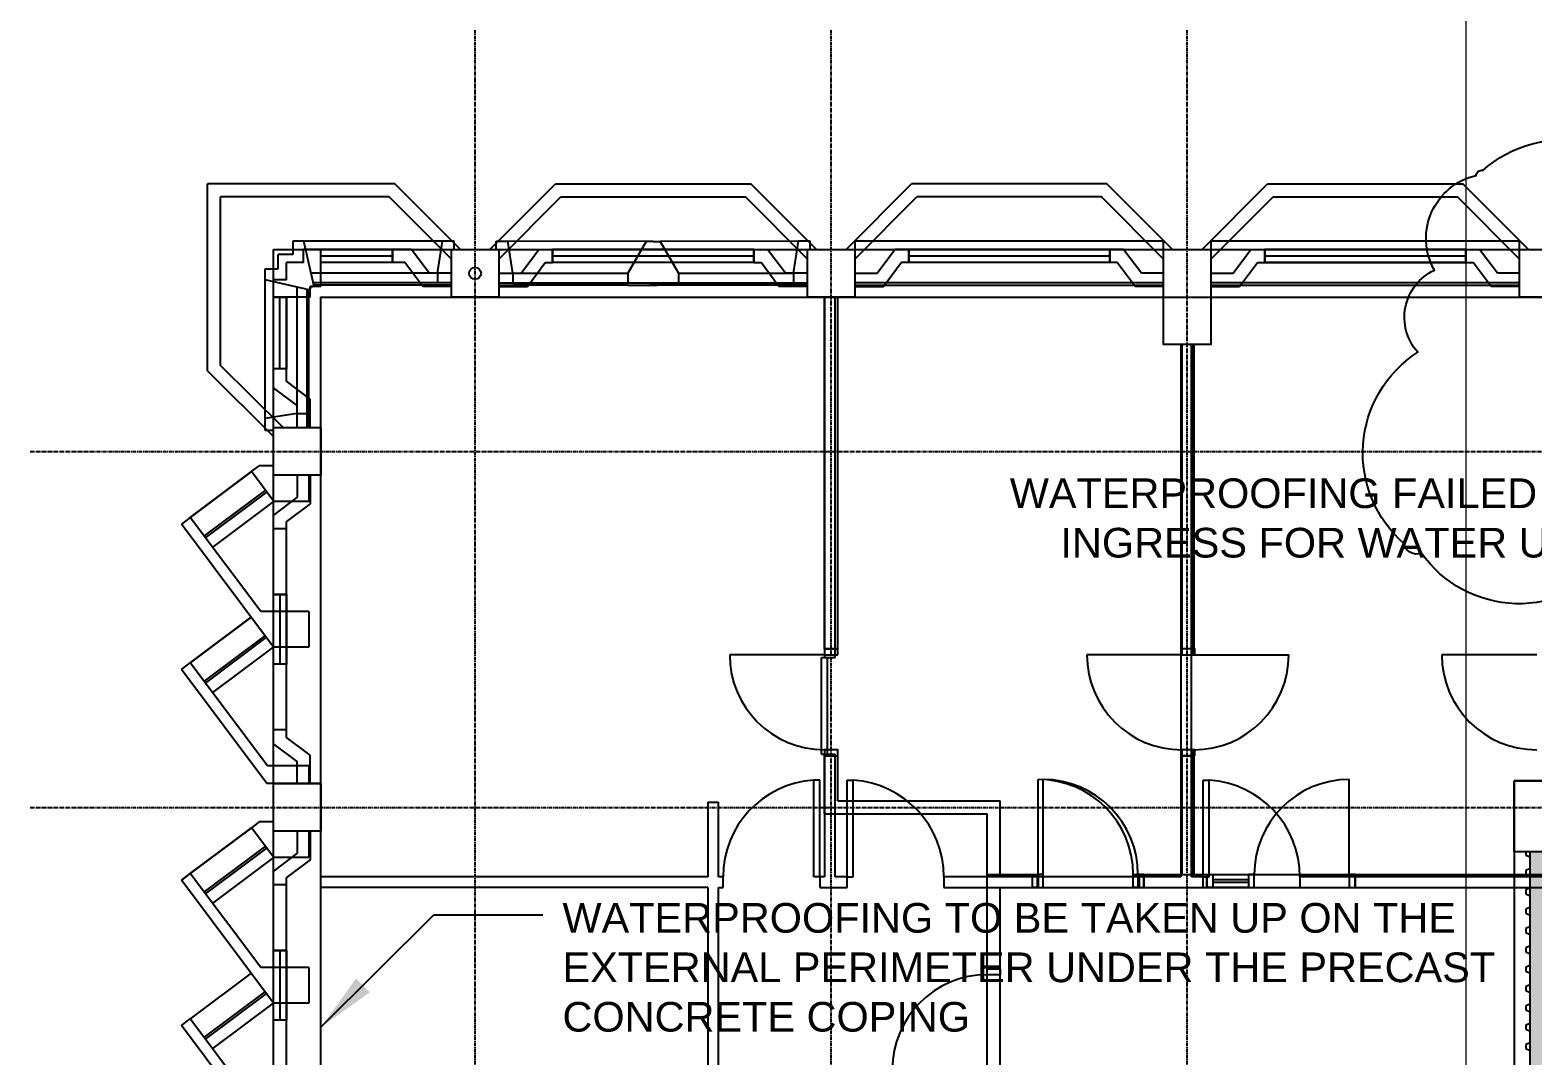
# Model space of a CAD drawing. Header units: millimetres. Extents: x -27283 to 30143, y -18440 to 22926.
# Drawn here: x -27283 to -14620, y 3182 to 11826 of the extents above; entities that cross this region are included whole.
import ezdxf

# ---------------------------------------------------------------- set-up
doc = ezdxf.new("R2010")
doc.units = ezdxf.units.MM
doc.linetypes.add('PCENTRE', pattern=[50.8, 31.75, -6.35, 6.35, -6.35])
doc.linetypes.add('PCENTRE2', pattern=[28.575, 19.05, -3.175, 3.175, -3.175])
for name, color, linetype in [('11th Floor - Doors Windows and Openings', 7, 'Continuous'), ('11th Floor - Structural Members', 7, 'Continuous'), ('11th Floor - Walls', 7, 'Continuous'), ('Boundaries_and_building_grids', 140, 'PCENTRE2'), ('Lift Motor Room Roof - Hatch', 7, 'Continuous'), ('Lift Motor Room Roof - Roofs', 7, 'Continuous'), ('Lift Motor Room Roof - Structural Members', 7, 'Continuous'), ('Lift Motor Room Roof - Walls', 7, 'Continuous'), ('Roof - General', 7, 'Continuous'), ('Roof - Roofs', 7, 'Continuous'), ('Roof - Structural Members', 7, 'Continuous'), ('Roof - Text and Leaders', 7, 'Continuous'), ('Roof - Walls', 7, 'Continuous'), ('Sixth Floor - Doors Windows and Openings', 7, 'Continuous'), ('Sixth Floor - Structural Members', 7, 'Continuous'), ('Sixth Floor - Walls', 7, 'Continuous'), ('Tenth Floor - Doors Windows and Openings', 7, 'Continuous'), ('Tenth Floor - Structural Members', 7, 'Continuous'), ('Tenth Floor - Walls', 7, 'Continuous')]:
    doc.layers.add(name, color=color, linetype=linetype)
doc.styles.add('Arial1', font='arial.ttf')
doc.dimstyles.new('ISO-25', dxfattribs={"dimtxt": 2.5, "dimasz": 2.5, "dimexe": 1.25, "dimexo": 0.625, "dimtad": 1, "dimtxsty": 'Standard', "dimcen": 2.5, "dimadec": 0, "dimazin": 0, "dimtfac": 1, "dimtmove": 0, "dimatfit": 3, "dimfxl": 1, "dimarcsym": 0})

msp = doc.modelspace()

# ---------------------------------------------------------------- hatches: boundary and pattern name
at = {"layer": 'Lift Motor Room Roof - Hatch', "linetype": 'Continuous', "lineweight": -3}
h = msp.add_hatch(dxfattribs=at)
h.set_pattern_fill('GENERAL', color=8, scale=25, style=0)
h.set_pattern_definition([(90, (0, 0), (-25, 2e-15), [0.25, -199.75]), (90, (0.98, 2.5), (-25, 2e-15), [0.25, -199.75]), (90, (1.955, 5), (-25, 2e-15), [0.25, -199.75]), (90, (2.917, 7.5), (-25, 2e-15), [0.25, -199.75]), (90, (3.862, 10), (-25, 2e-15), [0.25, -199.75]), (90, (4.782, 12.5), (-25, 2e-15), [0.25, -199.75]), (90, (5.675, 15), (-25, 2e-15), [0.25, -199.75]), (90, (6.53, 17.5), (-25, 2e-15), [0.25, -199.75]), (90, (7.348, 20), (-25, 2e-15), [0.25, -199.75]), (90, (8.117, 22.5), (-25, 2e-15), [0.25, -199.75]), (90, (8.84, 25), (-25, 2e-15), [0.25, -199.75]), (90, (9.505, 27.5), (-25, 2e-15), [0.25, -199.75]), (90, (10.113, 30), (-25, 2e-15), [0.25, -199.75]), (90, (10.658, 32.5), (-25, 2e-15), [0.25, -199.75]), (90, (11.137, 35), (-25, 2e-15), [0.25, -199.75]), (90, (11.547, 37.5), (-25, 2e-15), [0.25, -199.75]), (90, (11.887, 40), (-25, 2e-15), [0.25, -199.75]), (90, (12.155, 42.5), (-25, 2e-15), [0.25, -199.75]), (90, (12.345, 45), (-25, 2e-15), [0.25, -199.75]), (90, (12.463, 47.5), (-25, 2e-15), [0.25, -199.75]), (90, (12.5, 50), (-25, 2e-15), [0.25, -199.75]), (90, (0.98, 97.5), (-25, 2e-15), [0.25, -199.75]), (90, (1.955, 95), (-25, 2e-15), [0.25, -199.75]), (90, (2.917, 92.5), (-25, 2e-15), [0.25, -199.75]), (90, (3.862, 90), (-25, 2e-15), [0.25, -199.75]), (90, (4.782, 87.5), (-25, 2e-15), [0.25, -199.75]), (90, (5.675, 85), (-25, 2e-15), [0.25, -199.75]), (90, (6.53, 82.5), (-25, 2e-15), [0.25, -199.75]), (90, (7.348, 80), (-25, 2e-15), [0.25, -199.75]), (90, (8.117, 77.5), (-25, 2e-15), [0.25, -199.75]), (90, (8.84, 75), (-25, 2e-15), [0.25, -199.75]), (90, (9.505, 72.5), (-25, 2e-15), [0.25, -199.75]), (90, (10.113, 70), (-25, 2e-15), [0.25, -199.75]), (90, (10.658, 67.5), (-25, 2e-15), [0.25, -199.75]), (90, (11.137, 65), (-25, 2e-15), [0.25, -199.75]), (90, (11.547, 62.5), (-25, 2e-15), [0.25, -199.75]), (90, (11.887, 60), (-25, 2e-15), [0.25, -199.75]), (90, (12.155, 57.5), (-25, 2e-15), [0.25, -199.75]), (90, (12.345, 55), (-25, 2e-15), [0.25, -199.75]), (90, (12.463, 52.5), (-25, 2e-15), [0.25, -199.75]), (90, (-0.98, 102.5), (-25, 2e-15), [0.25, -199.75]), (90, (-1.955, 105), (-25, 2e-15), [0.25, -199.75]), (90, (-2.917, 107.5), (-25, 2e-15), [0.25, -199.75]), (90, (-3.862, 110), (-25, 2e-15), [0.25, -199.75]), (90, (-4.782, 112.5), (-25, 2e-15), [0.25, -199.75]), (90, (-5.675, 115), (-25, 2e-15), [0.25, -199.75]), (90, (-6.53, 117.5), (-25, 2e-15), [0.25, -199.75]), (90, (-7.348, 120), (-25, 2e-15), [0.25, -199.75]), (90, (-8.117, 122.5), (-25, 2e-15), [0.25, -199.75]), (90, (-8.84, 125), (-25, 2e-15), [0.25, -199.75]), (90, (-9.505, 127.5), (-25, 2e-15), [0.25, -199.75]), (90, (-10.113, 130), (-25, 2e-15), [0.25, -199.75]), (90, (-10.658, 132.5), (-25, 2e-15), [0.25, -199.75]), (90, (-11.137, 135), (-25, 2e-15), [0.25, -199.75]), (90, (-11.547, 137.5), (-25, 2e-15), [0.25, -199.75]), (90, (-11.887, 140), (-25, 2e-15), [0.25, -199.75]), (90, (-12.155, 142.5), (-25, 2e-15), [0.25, -199.75]), (90, (-12.345, 145), (-25, 2e-15), [0.25, -199.75]), (90, (-12.463, 147.5), (-25, 2e-15), [0.25, -199.75]), (90, (-12.5, 150), (-25, 2e-15), [0.25, -199.75]), (90, (-0.98, 197.5), (-25, 2e-15), [0.25, -199.75]), (90, (-1.955, 195), (-25, 2e-15), [0.25, -199.75]), (90, (-2.917, 192.5), (-25, 2e-15), [0.25, -199.75]), (90, (-3.862, 190), (-25, 2e-15), [0.25, -199.75]), (90, (-4.782, 187.5), (-25, 2e-15), [0.25, -199.75]), (90, (-5.675, 185), (-25, 2e-15), [0.25, -199.75]), (90, (-6.53, 182.5), (-25, 2e-15), [0.25, -199.75]), (90, (-7.348, 180), (-25, 2e-15), [0.25, -199.75]), (90, (-8.117, 177.5), (-25, 2e-15), [0.25, -199.75]), (90, (-8.84, 175), (-25, 2e-15), [0.25, -199.75]), (90, (-9.505, 172.5), (-25, 2e-15), [0.25, -199.75]), (90, (-10.113, 170), (-25, 2e-15), [0.25, -199.75]), (90, (-10.658, 167.5), (-25, 2e-15), [0.25, -199.75]), (90, (-11.137, 165), (-25, 2e-15), [0.25, -199.75]), (90, (-11.547, 162.5), (-25, 2e-15), [0.25, -199.75]), (90, (-11.887, 160), (-25, 2e-15), [0.25, -199.75]), (90, (-12.155, 157.5), (-25, 2e-15), [0.25, -199.75]), (90, (-12.345, 155), (-25, 2e-15), [0.25, -199.75]), (90, (-12.463, 152.5), (-25, 2e-15), [0.25, -199.75]), (90, (0, 100), (-25, 2e-15), [0.25, -199.75])])
h.paths.add_polyline_path([(-14643, 4901), (-14644, 2571), (-14323, 2571), (-14323, 4901)])

# ---------------------------------------------------------------- linework, layer by layer
at = {"layer": '11th Floor - Doors Windows and Openings', "color": 1, "linetype": 'Continuous'}
for p, q in [((-24228, 9921, 37950), (-24833, 9921, 37950)), ((-21186, 9976, 37950), (-22880, 9976, 37950)), ((-22880, 9866, 37950), (-22880, 9976, 37950)), ((-21186, 9921, 37950), (-22880, 9921, 37950)), ((-21186, 9866, 37950), (-21186, 9976, 37950)), ((-18186, 9976, 37950), (-19880, 9976, 37950)), ((-19880, 9866, 37950), (-19880, 9976, 37950)), ((-18186, 9921, 37950), (-19880, 9921, 37950)), ((-18186, 9866, 37950), (-18186, 9976, 37950)), ((-16880, 9866, 37950), (-16880, 9976, 37950)), ((-15186, 9976, 37950), (-16880, 9976, 37950)), ((-15186, 9921, 37950), (-16880, 9921, 37950)), ((-15186, 9866, 37950), (-15186, 9976, 37950)), ((-21186, 9866, 37950), (-22880, 9866, 37950)), ((-18186, 9866, 37950), (-19880, 9866, 37950)), ((-15186, 9866, 37950), (-16880, 9866, 37950)), ((-25178, 8971, 37950), (-25178, 9576, 37950)), ((-25178, 7069, 37950), (-25178, 6482, 37950)), ((-25178, 4069, 37950), (-25178, 3482, 37950))]:
    msp.add_line(p, q, dxfattribs=at)
at = {"layer": '11th Floor - Doors Windows and Openings', "color": 1, "linetype": 'Continuous', "lineweight": -3}
for p, q in [((-17478, 6561, 37950), (-16678, 6561, 37950)), ((-18748, 4711, 37950), (-18748, 5511, 37950))]:
    msp.add_line(p, q, dxfattribs=at)
at = {"layer": '11th Floor - Doors Windows and Openings', "color": 1, "linetype": 'Continuous', "elevation": 37950}
for points in [[(-24833, 9976), (-24228, 9976), (-24228, 9866), (-24833, 9866)], [(-25233, 9576), (-25123, 9576), (-25123, 8971), (-25233, 8971)], [(-25233, 7069), (-25123, 7069), (-25123, 6482), (-25233, 6482)], [(-25233, 4069), (-25123, 4069), (-25123, 3482), (-25233, 3482)]]:
    msp.add_lwpolyline(points, close=True, dxfattribs=at)
at = {"layer": '11th Floor - Doors Windows and Openings', "color": 1, "linetype": 'Continuous', "lineweight": -3, "elevation": 37950}
for points in [[(-17478, 6561), (-17478, 6611), (-17588, 6611), (-17588, 6561), (-17478, 6561)], [(-17478, 5711), (-17478, 5761), (-17588, 5761), (-17588, 5711), (-17478, 5711)], [(-18748, 4711), (-18798, 4711), (-18798, 4601), (-18748, 4601), (-18748, 4711)], [(-17898, 4711), (-17948, 4711), (-17948, 4601), (-17898, 4601), (-17898, 4711)]]:
    msp.add_lwpolyline(points, dxfattribs=at)
at = {"layer": '11th Floor - Doors Windows and Openings', "color": 1, "linetype": 'Continuous', "lineweight": -3}
for centre, start, end in [((-17478, 6561, 37950), 270, 0), ((-18748, 4711, 37950), 0, 90)]:
    msp.add_arc(centre, 800, start, end, dxfattribs=at)
at = {"layer": '11th Floor - Structural Members', "color": 5, "linetype": 'Continuous', "elevation": 37950}
for points in [[(-23333, 9576), (-23733, 9576), (-23733, 9976), (-23333, 9976), (-23333, 9576)], [(-20333, 9576), (-20733, 9576), (-20733, 9976), (-20333, 9976), (-20333, 9576)], [(-17733, 9976), (-17333, 9976), (-17333, 9176), (-17733, 9176), (-17733, 9976)], [(-14333, 9576), (-14733, 9576), (-14733, 9976), (-14333, 9976), (-14333, 9576)], [(-24833, 8076), (-25233, 8076), (-25233, 8476), (-24833, 8476), (-24833, 8076)], [(-24833, 5076), (-25233, 5076), (-25233, 5476), (-24833, 5476), (-24833, 5076)]]:
    msp.add_lwpolyline(points, dxfattribs=at)
at = {"layer": '11th Floor - Structural Members', "color": 5, "linetype": 'Continuous', "lineweight": -3}
msp.add_circle((-23533, 9776, 34500), 50, dxfattribs=at)
at = {"layer": '11th Floor - Walls', "color": 3, "linetype": 'Continuous'}
for p, q in [((-24210, 10531, 37950), (-25788, 10531, 37950)), ((-25788, 8953, 37950), (-25788, 10531, 37950)), ((-23657, 9976, 37950), (-24210, 10531, 37950)), ((-23408, 9976, 37950), (-22856, 10531, 37950)), ((-22856, 10531, 37950), (-21210, 10531, 37950)), ((-20657, 9976, 37950), (-21210, 10531, 37950)), ((-20408, 9976, 37950), (-19856, 10531, 37950)), ((-18210, 10531, 37950), (-19856, 10531, 37950)), ((-17657, 9976, 37950), (-18210, 10531, 37950)), ((-17408, 9976, 37950), (-16856, 10531, 37950)), ((-16856, 10531, 37950), (-15210, 10531, 37950)), ((-14657, 9976, 37950), (-15210, 10531, 37950)), ((-25678, 8999, 37950), (-25678, 10421, 37950)), ((-24256, 10421, 37950), (-25678, 10421, 37950)), ((-23733, 9894, 37950), (-24256, 10421, 37950)), ((-23333, 9894, 37950), (-22810, 10421, 37950)), ((-22810, 10421, 37950), (-21256, 10421, 37950)), ((-20733, 9894, 37950), (-21256, 10421, 37950)), ((-20333, 9894, 37950), (-19810, 10421, 37950)), ((-18256, 10421, 37950), (-19810, 10421, 37950)), ((-17733, 9894, 37950), (-18256, 10421, 37950)), ((-17333, 9894, 37950), (-16810, 10421, 37950)), ((-16810, 10421, 37950), (-15256, 10421, 37950)), ((-14733, 9894, 37950), (-15256, 10421, 37950)), ((-24978, 9866, 37950), (-24978, 9976, 37950)), ((-24833, 9976, 37950), (-24978, 9976, 37950)), ((-24070, 9976, 37950), (-24833, 9976, 37950)), ((-24833, 9665, 37950), (-24833, 9976, 37950)), ((-24228, 9866, 37950), (-24228, 9976, 37950)), ((-23919, 9776, 37950), (-24070, 9976, 37950)), ((-23146, 9776, 37950), (-22996, 9976, 37950)), ((-22996, 9976, 37950), (-22880, 9976, 37950)), ((-22880, 9976, 37950), (-22880, 9866, 37950)), ((-21186, 9976, 37950), (-21186, 9866, 37950)), ((-21186, 9976, 37950), (-21070, 9976, 37950)), ((-20919, 9776, 37950), (-21070, 9976, 37950)), ((-20146, 9776, 37950), (-19996, 9976, 37950)), ((-19880, 9976, 37950), (-19996, 9976, 37950)), ((-19880, 9976, 37950), (-19880, 9866, 37950)), ((-18070, 9976, 37950), (-18186, 9976, 37950)), ((-18186, 9976, 37950), (-18186, 9866, 37950)), ((-17919, 9776, 37950), (-18070, 9976, 37950)), ((-17146, 9776, 37950), (-16996, 9976, 37950)), ((-16996, 9976, 37950), (-15070, 9976, 37950)), ((-16880, 9976, 37950), (-16880, 9866, 37950)), ((-15186, 9976, 37950), (-15186, 9866, 37950)), ((-14919, 9776, 37950), (-15070, 9976, 37950)), ((-25123, 9721, 37950), (-25123, 9866, 37950)), ((-24978, 9866, 37950), (-25123, 9866, 37950)), ((-24124, 9866, 37950), (-24833, 9866, 37950)), ((-23973, 9666, 37950), (-24124, 9866, 37950)), ((-23733, 9776, 37950), (-23919, 9776, 37950)), ((-23333, 9776, 37950), (-23146, 9776, 37950)), ((-23092, 9666, 37950), (-22942, 9866, 37950)), ((-22942, 9866, 37950), (-22880, 9866, 37950)), ((-21186, 9866, 37950), (-21124, 9866, 37950)), ((-20973, 9666, 37950), (-21124, 9866, 37950)), ((-20733, 9776, 37950), (-20919, 9776, 37950)), ((-20333, 9776, 37950), (-20146, 9776, 37950)), ((-20092, 9666, 37950), (-19942, 9866, 37950)), ((-19880, 9866, 37950), (-19942, 9866, 37950)), ((-18124, 9866, 37950), (-18186, 9866, 37950)), ((-17973, 9666, 37950), (-18124, 9866, 37950)), ((-17733, 9776, 37950), (-17919, 9776, 37950)), ((-17333, 9776, 37950), (-17146, 9776, 37950)), ((-17092, 9666, 37950), (-16942, 9866, 37950)), ((-16942, 9866, 37950), (-15124, 9866, 37950)), ((-14973, 9666, 37950), (-15124, 9866, 37950)), ((-14733, 9776, 37950), (-14919, 9776, 37950)), ((-25233, 9576, 37950), (-25233, 9721, 37950)), ((-25123, 9721, 37950), (-25233, 9721, 37950)), ((-24923, 9576, 37950), (-24923, 9665, 37950)), ((-24833, 9665, 37950), (-24923, 9665, 37950)), ((-23733, 9666, 37950), (-23973, 9666, 37950)), ((-23333, 9666, 37950), (-23092, 9666, 37950)), ((-20733, 9666, 37950), (-20973, 9666, 37950)), ((-20333, 9666, 37950), (-20092, 9666, 37950)), ((-17733, 9666, 37950), (-17973, 9666, 37950)), ((-17333, 9666, 37950), (-17092, 9666, 37950)), ((-14733, 9666, 37950), (-14973, 9666, 37950)), ((-25233, 8812, 37950), (-25233, 9576, 37950)), ((-24923, 9576, 37950), (-25233, 9576, 37950)), ((-25123, 8866, 37950), (-25123, 9576, 37950)), ((-25151, 8476, 37950), (-25678, 8999, 37950)), ((-25233, 8400, 37950), (-25788, 8953, 37950)), ((-25123, 8971, 37950), (-25233, 8971, 37950)), ((-24923, 8716, 37950), (-25123, 8866, 37950)), ((-25033, 8662, 37950), (-25233, 8812, 37950)), ((-25033, 8476, 37950), (-25033, 8662, 37950)), ((-24923, 8476, 37950), (-24923, 8716, 37950)), ((-25033, 8076, 37950), (-25033, 7889, 37950)), ((-24923, 8076, 37950), (-24923, 7835, 37950)), ((-25033, 7889, 37950), (-25233, 7739, 37950)), ((-25233, 5812, 37950), (-25233, 7739, 37950)), ((-24923, 7835, 37950), (-25123, 7685, 37950)), ((-25123, 7623, 37950), (-25233, 7623, 37950)), ((-25123, 5866, 37950), (-25123, 7685, 37950)), ((-25123, 7069, 37950), (-25233, 7069, 37950)), ((-25123, 6482, 37950), (-25233, 6482, 37950)), ((-25123, 5929, 37950), (-25233, 5929, 37950)), ((-24923, 5716, 37950), (-25123, 5866, 37950)), ((-25033, 5662, 37950), (-25233, 5812, 37950)), ((-24923, 5476, 37950), (-24923, 5716, 37950)), ((-25033, 5476, 37950), (-25033, 5662, 37950)), ((-25033, 5076, 37950), (-25033, 4889, 37950)), ((-24923, 5076, 37950), (-24923, 4835, 37950)), ((-25033, 4889, 37950), (-25233, 4739, 37950)), ((-24923, 4835, 37950), (-25123, 4685, 37950)), ((-25233, 2812, 37950), (-25233, 4739, 37950)), ((-25123, 4623, 37950), (-25233, 4623, 37950)), ((-25123, 2866, 37950), (-25123, 4685, 37950)), ((-25123, 4069, 37950), (-25233, 4069, 37950)), ((-25123, 3482, 37950), (-25233, 3482, 37950))]:
    msp.add_line(p, q, dxfattribs=at)
at = {"layer": '11th Floor - Walls', "color": 2, "linetype": 'Continuous'}
for p, q in [((-17588, 9176, 37950), (-17588, 6611, 37950)), ((-17478, 9176, 37950), (-17478, 6611, 37950)), ((-17478, 6611, 37950), (-17588, 6611, 37950)), ((-17478, 5711, 37950), (-17588, 5711, 37950)), ((-17588, 5711, 37950), (-17588, 4711, 37950)), ((-17478, 5711, 37950), (-17478, 4711, 37950)), ((-19218, 2331, 37950), (-19218, 4711, 37950)), ((-19218, 4711, 37950), (-18798, 4711, 37950)), ((-18798, 4711, 37950), (-18798, 4601, 37950)), ((-17898, 4711, 37950), (-17898, 4601, 37950)), ((-17898, 4711, 37950), (-17588, 4711, 37950)), ((-17478, 4711, 37950), (-13238, 4711, 37950)), ((-19108, 882, 37950), (-19108, 4601, 37950)), ((-19108, 4601, 37950), (-18798, 4601, 37950)), ((-17898, 4601, 37950), (-13238, 4601, 37950))]:
    msp.add_line(p, q, dxfattribs=at)
at = {"layer": 'Boundaries_and_building_grids', "color": 140, "linetype": 'PCENTRE', "lineweight": -3}
for p, q in [((-23533, -11774), (-23533, 11826)), ((-20533, -11774), (-20533, 11826)), ((-17533, -11774), (-17533, 11826)), ((-27283, 8276), (25217, 8276)), ((-27283, 5276), (25217, 5276))]:
    msp.add_line(p, q, dxfattribs=at)
at = {"layer": 'Lift Motor Room Roof - Roofs', "color": 4, "linetype": 'Continuous', "lineweight": -3}
msp.add_line((-14644, 2571, 46830), (-14643, 4901, 46830), dxfattribs=at)
at = {"layer": 'Lift Motor Room Roof - Structural Members', "color": 5, "linetype": 'Continuous', "lineweight": -3, "elevation": 46830}
msp.add_lwpolyline([(-14778, 5501), (-14178, 5501), (-14178, 5046), (-14323, 5046), (-14323, 4901), (-14778, 4901)], close=True, dxfattribs=at)
at = {"layer": 'Lift Motor Room Roof - Walls', "color": 1, "linetype": 'Continuous'}
for p, q in [((-14679, 4908, 46830), (-14679, 4874, 46830)), ((-14679, 4874, 46830), (-14644, 4858, 46830)), ((-14644, 4761, 46830), (-14644, 4858, 46830)), ((-14644, 4761, 46830), (-14679, 4745, 46830)), ((-14679, 4745, 46830), (-14679, 4711, 46830)), ((-14679, 4711, 46830), (-14644, 4695, 46830)), ((-14644, 4598, 46830), (-14644, 4695, 46830)), ((-14644, 4598, 46830), (-14679, 4581, 46830)), ((-14679, 4581, 46830), (-14679, 4548, 46830)), ((-14679, 4548, 46830), (-14644, 4532, 46830)), ((-14644, 4435, 46830), (-14679, 4418, 46830)), ((-14644, 4435, 46830), (-14644, 4532, 46830)), ((-14679, 4418, 46830), (-14679, 4385, 46830)), ((-14679, 4385, 46830), (-14644, 4369, 46830)), ((-14644, 4272, 46830), (-14644, 4369, 46830)), ((-14644, 4272, 46830), (-14679, 4255, 46830)), ((-14679, 4255, 46830), (-14679, 4222, 46830)), ((-14679, 4222, 46830), (-14644, 4206, 46830)), ((-14644, 4108, 46830), (-14644, 4206, 46830)), ((-14644, 4108, 46830), (-14679, 4092, 46830)), ((-14679, 4092, 46830), (-14679, 4059, 46830)), ((-14679, 4059, 46830), (-14644, 4043, 46830)), ((-14644, 3945, 46830), (-14679, 3929, 46830)), ((-14679, 3929, 46830), (-14679, 3896, 46830)), ((-14644, 3945, 46830), (-14644, 4043, 46830)), ((-14679, 3896, 46830), (-14644, 3880, 46830)), ((-14644, 3782, 46830), (-14644, 3880, 46830)), ((-14644, 3782, 46830), (-14679, 3766, 46830)), ((-14679, 3766, 46830), (-14679, 3733, 46830)), ((-14679, 3733, 46830), (-14644, 3717, 46830)), ((-14644, 3619, 46830), (-14644, 3717, 46830)), ((-14644, 3619, 46830), (-14679, 3603, 46830)), ((-14679, 3603, 46830), (-14679, 3570, 46830)), ((-14679, 3570, 46830), (-14644, 3554, 46830)), ((-14644, 3456, 46830), (-14644, 3554, 46830)), ((-14644, 3456, 46830), (-14679, 3440, 46830)), ((-14679, 3440, 46830), (-14679, 3407, 46830)), ((-14679, 3407, 46830), (-14644, 3391, 46830)), ((-14644, 3293, 46830), (-14679, 3277, 46830)), ((-14644, 3293, 46830), (-14644, 3391, 46830)), ((-14679, 3277, 46830), (-14679, 3244, 46830)), ((-14679, 3244, 46830), (-14644, 3227, 46830)), ((-14644, 3130, 46830), (-14644, 3227, 46830))]:
    msp.add_line(p, q, dxfattribs=at)
at = {"layer": 'Lift Motor Room Roof - Walls', "color": 2, "linetype": 'Continuous', "elevation": 46830}
msp.add_lwpolyline([(-14778, 5501), (-14778, -5449), (12712, -5449), (12712, 5501)], close=True, dxfattribs=at)
at = {"layer": 'Roof - General', "color": 4, "linetype": 'Continuous', "lineweight": 0}
msp.add_xline((-15183, -9737, 42250), (0, 1), dxfattribs=at)
at = {"layer": 'Roof - Roofs', "color": 3, "linetype": 'Continuous', "lineweight": -3}
for p, q in [((-25233, 9976, 42250), (23167, 9976, 42250)), ((-25233, -9924, 42250), (-25233, 9976, 42250)), ((-24833, 9576, 42250), (22767, 9576, 42250)), ((-24833, -9524, 42250), (-24833, 9576, 42250))]:
    msp.add_line(p, q, dxfattribs=at)
at = {"layer": 'Roof - Roofs', "color": 4, "linetype": 'Continuous', "lineweight": -3}
msp.add_circle((-23533, 9776, 42250), 50, dxfattribs=at)
at = {"layer": 'Roof - Structural Members', "color": 5, "linetype": 'Continuous', "lineweight": -3, "elevation": 42250}
msp.add_lwpolyline([(-14778, 5501), (-14178, 5501), (-14178, 5046), (-14323, 5046), (-14323, 4901), (-14778, 4901)], close=True, dxfattribs=at)
at = {"layer": 'Roof - Text and Leaders', "color": 20, "linetype": 'Continuous', "lineweight": -3, "elevation": 42250}
msp.add_lwpolyline([(-13947, 7371, -0.5), (-15561, 7420, -0.5), (-15704, 7497, -0.5), (-15591, 9111, -0.5), (-15451, 9803, -0.5), (-15099, 10601, -0.5), (-15042, 10642, -0.5), (-13458, 10332, -0.5), (-12874, 10014, -0.5), (-11910, 9393, -0.5), (-11749, 9263, -0.5), (-12495, 8910, -0.5), (-13258, 8641, -0.5), (-13855, 7631, -0.5)], format="xyb", close=True, dxfattribs=at)
at = {"layer": 'Roof - Walls', "color": 1, "linetype": 'Continuous'}
for p, q in [((-14679, 4908, 42250), (-14679, 4874, 42250)), ((-14679, 4874, 42250), (-14644, 4858, 42250)), ((-14644, 4761, 42250), (-14644, 4858, 42250)), ((-14644, 4761, 42250), (-14679, 4745, 42250)), ((-14679, 4745, 42250), (-14679, 4711, 42250)), ((-14679, 4711, 42250), (-14644, 4695, 42250)), ((-14644, 4598, 42250), (-14644, 4695, 42250)), ((-14644, 4598, 42250), (-14679, 4581, 42250)), ((-14679, 4581, 42250), (-14679, 4548, 42250)), ((-14679, 4548, 42250), (-14644, 4532, 42250)), ((-14644, 4435, 42250), (-14679, 4418, 42250)), ((-14644, 4435, 42250), (-14644, 4532, 42250)), ((-14679, 4418, 42250), (-14679, 4385, 42250)), ((-14679, 4385, 42250), (-14644, 4369, 42250)), ((-14644, 4272, 42250), (-14644, 4369, 42250)), ((-14644, 4272, 42250), (-14679, 4255, 42250)), ((-14679, 4255, 42250), (-14679, 4222, 42250)), ((-14679, 4222, 42250), (-14644, 4206, 42250)), ((-14644, 4108, 42250), (-14644, 4206, 42250)), ((-14644, 4108, 42250), (-14679, 4092, 42250)), ((-14679, 4092, 42250), (-14679, 4059, 42250)), ((-14679, 4059, 42250), (-14644, 4043, 42250)), ((-14644, 3945, 42250), (-14679, 3929, 42250)), ((-14679, 3929, 42250), (-14679, 3896, 42250)), ((-14644, 3945, 42250), (-14644, 4043, 42250)), ((-14679, 3896, 42250), (-14644, 3880, 42250)), ((-14644, 3782, 42250), (-14644, 3880, 42250)), ((-14644, 3782, 42250), (-14679, 3766, 42250)), ((-14679, 3766, 42250), (-14679, 3733, 42250)), ((-14679, 3733, 42250), (-14644, 3717, 42250)), ((-14644, 3619, 42250), (-14644, 3717, 42250)), ((-14644, 3619, 42250), (-14679, 3603, 42250)), ((-14679, 3603, 42250), (-14679, 3570, 42250)), ((-14679, 3570, 42250), (-14644, 3554, 42250)), ((-14644, 3456, 42250), (-14644, 3554, 42250)), ((-14644, 3456, 42250), (-14679, 3440, 42250)), ((-14679, 3440, 42250), (-14679, 3407, 42250)), ((-14679, 3407, 42250), (-14644, 3391, 42250)), ((-14644, 3293, 42250), (-14679, 3277, 42250)), ((-14644, 3293, 42250), (-14644, 3391, 42250)), ((-14679, 3277, 42250), (-14679, 3244, 42250)), ((-14679, 3244, 42250), (-14644, 3227, 42250)), ((-14644, 3130, 42250), (-14644, 3227, 42250))]:
    msp.add_line(p, q, dxfattribs=at)
at = {"layer": 'Roof - Walls', "color": 3, "linetype": 'Continuous'}
msp.add_line((-14644, 2571, 42250), (-14643, 4901, 42250), dxfattribs=at)
at = {"layer": 'Sixth Floor - Doors Windows and Openings', "color": 1, "linetype": 'Continuous', "lineweight": -3}
for p, q in [((-23809, 10046, 20700), (-24977, 10046, 20700)), ((-22092, 10044, 20700), (-23257, 10046, 20700)), ((-20809, 10046, 20700), (-21974, 10044, 20700)), ((-23851, 9776, 20700), (-24916, 9776, 20700)), ((-23215, 9776, 20700), (-22246, 9776, 20700)), ((-21819, 9776, 20700), (-20851, 9776, 20700)), ((-25303, 8552, 20700), (-25303, 9720, 20700)), ((-25033, 8594, 20700), (-25033, 9659, 20700)), ((-24952, 9641, 20700), (-24952, 8476, 20700)), ((-24933, 8594, 20700), (-24933, 9636, 20700)), ((-23733, 9695, 20700), (-24898, 9695, 20700)), ((-23851, 9676, 20700), (-24893, 9676, 20700)), ((-23333, 9695, 20700), (-20733, 9695, 20700)), ((-22246, 9675, 20700), (-23215, 9676, 20700)), ((-20851, 9676, 20700), (-21819, 9675, 20700)), ((-17733, 9695, 20700), (-20333, 9695, 20700)), ((-20333, 9675, 20700), (-17733, 9675, 20700)), ((-14733, 9695, 20700), (-17333, 9695, 20700)), ((-17333, 9675, 20700), (-14733, 9675, 20700)), ((-25417, 8105, 20700), (-25933, 7719, 20700)), ((-25300, 7949, 20700), (-25816, 7564, 20700)), ((-25804, 7548, 20700), (-25288, 7933, 20700)), ((-25745, 7467, 20700), (-25228, 7853, 20700)), ((-25933, 6495, 20700), (-25421, 6878, 20700)), ((-25305, 6722, 20700), (-25816, 6339, 20700)), ((-25804, 6323, 20700), (-25293, 6706, 20700)), ((-25744, 6243, 20700), (-25233, 6626, 20700)), ((-20614, 5724, 20700), (-20614, 6538, 20700)), ((-20614, 6538, 20700), (-20563, 6538, 20700)), ((-20563, 5724, 20700), (-20563, 6538, 20700)), ((-20614, 5724, 20700), (-20563, 5724, 20700)), ((-20680, 4691, 20700), (-20680, 5504, 20700)), ((-20629, 5504, 20700), (-20680, 5504, 20700)), ((-20629, 4691, 20700), (-20629, 5504, 20700)), ((-20398, 5504, 20700), (-20347, 5504, 20700)), ((-20398, 4691, 20700), (-20398, 5504, 20700)), ((-20347, 4691, 20700), (-20347, 5504, 20700)), ((-17398, 4691, 20700), (-17398, 5504, 20700)), ((-17398, 5504, 20700), (-17347, 5504, 20700)), ((-17347, 4691, 20700), (-17347, 5504, 20700)), ((-25417, 5105, 20700), (-25933, 4719, 20700)), ((-25300, 4949, 20700), (-25816, 4564, 20700)), ((-25804, 4548, 20700), (-25288, 4933, 20700)), ((-25745, 4467, 20700), (-25228, 4853, 20700)), ((-20629, 4691, 20700), (-20680, 4691, 20700)), ((-20398, 4691, 20700), (-20347, 4691, 20700)), ((-17398, 4691, 20700), (-17347, 4691, 20700)), ((-25421, 3878, 20700), (-25933, 3495, 20700)), ((-25305, 3722, 20700), (-25816, 3339, 20700)), ((-25804, 3323, 20700), (-25293, 3706, 20700)), ((-25744, 3243, 20700), (-25233, 3626, 20700))]:
    msp.add_line(p, q, dxfattribs=at)
at = {"layer": 'Sixth Floor - Doors Windows and Openings', "color": 1, "linetype": 'Continuous', "lineweight": -3, "elevation": 20700}
for points in [[(-17733, 10046), (-20333, 10046), (-20333, 9576), (-17733, 9576), (-17733, 10046)], [(-14733, 10046), (-17333, 10046), (-17333, 9576), (-14733, 9576), (-14733, 10046)], [(-25233, 8452), (-25233, 8476), (-24833, 8476), (-24833, 9576), (-23733, 9576), (-23733, 9976), (-23709, 9976)], [(-23356, 9976), (-23333, 9976), (-23333, 9576), (-20733, 9576), (-20733, 9976), (-20709, 9976)]]:
    msp.add_lwpolyline(points, dxfattribs=at)
at = {"layer": 'Sixth Floor - Doors Windows and Openings', "color": 1, "linetype": 'Continuous', "lineweight": -3}
for centre, start, end in [((-20629, 4691, 20700), 93.5891, 180), ((-20398, 4691, 20700), 0, 86.4109), ((-17398, 4691, 20700), 0, 86.4109)]:
    msp.add_arc(centre, 815, start, end, dxfattribs=at)
at = {"layer": 'Sixth Floor - Structural Members', "color": 5, "linetype": 'Continuous', "elevation": 20700}
for points in [[(-23333, 9576), (-23733, 9576), (-23733, 9976), (-23333, 9976), (-23333, 9576)], [(-20333, 9576), (-20733, 9576), (-20733, 9976), (-20333, 9976), (-20333, 9576)], [(-17733, 9976), (-17333, 9976), (-17333, 9176), (-17733, 9176), (-17733, 9976)], [(-14333, 9576), (-14733, 9576), (-14733, 9976), (-14333, 9976), (-14333, 9576)], [(-24833, 8076), (-25233, 8076), (-25233, 8476), (-24833, 8476), (-24833, 8076)], [(-24833, 5076), (-25233, 5076), (-25233, 5476), (-24833, 5476), (-24833, 5076)]]:
    msp.add_lwpolyline(points, dxfattribs=at)
at = {"layer": 'Sixth Floor - Structural Members', "color": 5, "linetype": 'Continuous', "lineweight": -3}
msp.add_circle((-23533, 9776, 20700), 50, dxfattribs=at)
at = {"layer": 'Sixth Floor - Walls', "color": 3, "linetype": 'Continuous', "lineweight": -3}
for p, q in [((-25070, 10046, 20700), (-25070, 9934, 20700)), ((-24977, 10046, 20700), (-25070, 10046, 20700)), ((-24893, 9676, 20700), (-24977, 10046, 20700)), ((-23851, 9776, 20700), (-23809, 10046, 20700)), ((-23709, 10046, 20700), (-23809, 10046, 20700)), ((-23709, 9976, 20700), (-23709, 10046, 20700)), ((-23356, 9976, 20700), (-23356, 10046, 20700)), ((-23356, 10046, 20700), (-23257, 10046, 20700)), ((-23215, 9776, 20700), (-23257, 10046, 20700)), ((-22092, 10044, 20700), (-22246, 9776, 20700)), ((-22033, 10044, 20700), (-22092, 10044, 20700)), ((-22033, 10044, 20700), (-21974, 10044, 20700)), ((-21974, 10044, 20700), (-21819, 9776, 20700)), ((-20851, 9776, 20700), (-20809, 10046, 20700)), ((-20709, 10046, 20700), (-20809, 10046, 20700)), ((-20709, 9976, 20700), (-20709, 10046, 20700)), ((-25192, 9813, 20700), (-25191, 9934, 20700)), ((-25070, 9934, 20700), (-25191, 9934, 20700)), ((-25303, 9813, 20700), (-25192, 9813, 20700)), ((-25303, 9720, 20700), (-25303, 9813, 20700)), ((-23851, 9776, 20700), (-23851, 9695, 20700)), ((-23215, 9776, 20700), (-23215, 9695, 20700)), ((-22246, 9776, 20700), (-22246, 9695, 20700)), ((-21819, 9776, 20700), (-21819, 9695, 20700)), ((-20851, 9776, 20700), (-20851, 9695, 20700)), ((-24933, 9636, 20700), (-25303, 9720, 20700)), ((-24933, 9636, 20700), (-24913, 9656, 20700)), ((-24893, 9676, 20700), (-24913, 9656, 20700)), ((-23733, 9676, 20700), (-23851, 9676, 20700)), ((-23333, 9676, 20700), (-23215, 9676, 20700)), ((-22246, 9675, 20700), (-22000, 9675, 20700)), ((-21819, 9675, 20700), (-22066, 9675, 20700)), ((-20733, 9676, 20700), (-20851, 9676, 20700)), ((-25033, 8594, 20700), (-25303, 8552, 20700)), ((-25303, 8452, 20700), (-25303, 8552, 20700)), ((-25033, 8594, 20700), (-24952, 8594, 20700)), ((-24933, 8476, 20700), (-24933, 8594, 20700)), ((-25233, 8452, 20700), (-25303, 8452, 20700)), ((-25417, 8105, 20700), (-25352, 8153, 20700)), ((-25228, 7853, 20700), (-25417, 8105, 20700)), ((-25233, 8153, 20700), (-25352, 8153, 20700)), ((-24933, 8076, 20700), (-24933, 7853, 20700)), ((-24933, 7853, 20700), (-25228, 7853, 20700)), ((-25933, 7719, 20700), (-26008, 7663, 20700)), ((-25233, 6626, 20700), (-26008, 7663, 20700)), ((-25339, 6926, 20700), (-25933, 7719, 20700)), ((-24933, 6926, 20700), (-25339, 6926, 20700)), ((-24933, 6926, 20700), (-24933, 6626, 20700)), ((-24933, 6626, 20700), (-25233, 6626, 20700)), ((-26008, 6439, 20700), (-25933, 6495, 20700)), ((-25283, 5626, 20700), (-25933, 6495, 20700)), ((-25288, 5476, 20700), (-26008, 6439, 20700)), ((-24933, 5626, 20700), (-25283, 5626, 20700)), ((-24933, 5626, 20700), (-25283, 5626, 20700)), ((-24933, 5626, 20700), (-24933, 5476, 20700)), ((-24833, 5476, 20700), (-25288, 5476, 20700)), ((-25352, 5153, 20700), (-25417, 5105, 20700)), ((-25228, 4853, 20700), (-25417, 5105, 20700)), ((-25233, 5153, 20700), (-25352, 5153, 20700)), ((-24933, 5076, 20700), (-24933, 4853, 20700)), ((-24933, 4853, 20700), (-25228, 4853, 20700)), ((-25933, 4719, 20700), (-26008, 4663, 20700)), ((-25339, 3926, 20700), (-25933, 4719, 20700)), ((-25233, 3626, 20700), (-26008, 4663, 20700)), ((-24933, 3926, 20700), (-25339, 3926, 20700)), ((-24933, 3926, 20700), (-24933, 3626, 20700)), ((-24933, 3626, 20700), (-25233, 3626, 20700)), ((-26008, 3439, 20700), (-25933, 3495, 20700)), ((-25288, 2476, 20700), (-26008, 3439, 20700)), ((-25283, 2626, 20700), (-25933, 3495, 20700))]:
    msp.add_line(p, q, dxfattribs=at)
at = {"layer": 'Sixth Floor - Walls', "color": 2, "linetype": 'Continuous', "lineweight": -3}
for p, q in [((-20588, 9576, 20700), (-20498, 9576, 20700)), ((-20588, 9576, 20700), (-20588, 6538, 20700)), ((-20498, 6538, 20700), (-20498, 9576, 20700)), ((-17498, 9176, 20700), (-17588, 9176, 20700)), ((-17588, 9176, 20700), (-17588, 4691, 20700)), ((-17498, 4691, 20700), (-17498, 9176, 20700)), ((-20588, 6538, 20700), (-20498, 6538, 20700)), ((-20588, 5724, 20700), (-20498, 5724, 20700)), ((-20588, 5724, 20700), (-20588, 4691, 20700)), ((-20498, 4691, 20700), (-20498, 5724, 20700)), ((-21573, 5321, 20700), (-21483, 5321, 20700)), ((-21573, 5321, 20700), (-21573, 4691, 20700)), ((-21483, 4691, 20700), (-21483, 5321, 20700)), ((-21573, 4691, 20700), (-24833, 4691, 20700)), ((-24833, 4601, 20700), (-24833, 4691, 20700)), ((-21442, 4691, 20700), (-21483, 4691, 20700)), ((-21442, 4601, 20700), (-21442, 4691, 20700)), ((-20629, 4691, 20700), (-20629, 4601, 20700)), ((-20588, 4691, 20700), (-20629, 4691, 20700)), ((-20398, 4691, 20700), (-20498, 4691, 20700)), ((-20398, 4601, 20700), (-20398, 4691, 20700)), ((-19585, 4691, 20700), (-19585, 4601, 20700)), ((-17588, 4691, 20700), (-19585, 4691, 20700)), ((-17398, 4691, 20700), (-17498, 4691, 20700)), ((-17398, 4601, 20700), (-17398, 4691, 20700)), ((-14035, 4691, 20700), (-16585, 4691, 20700)), ((-16585, 4691, 20700), (-16585, 4601, 20700)), ((-21573, 4601, 20700), (-24833, 4601, 20700)), ((-21573, 4601, 20700), (-21573, 1864, 20700)), ((-21483, 4601, 20700), (-21442, 4601, 20700)), ((-21483, 1864, 20700), (-21483, 4601, 20700)), ((-20629, 4601, 20700), (-20398, 4601, 20700)), ((-19585, 4601, 20700), (-17398, 4601, 20700)), ((-16585, 4601, 20700), (-14086, 4601, 20700))]:
    msp.add_line(p, q, dxfattribs=at)
at = {"layer": 'Sixth Floor - Walls', "color": 3, "linetype": 'Continuous', "lineweight": -3, "elevation": 20700}
for points in [[(-24833, 5476), (-24833, 8076), (-25233, 8076), (-25233, 8153)], [(-24833, 2476), (-24833, 5076), (-25233, 5076), (-25233, 5153)]]:
    msp.add_lwpolyline(points, dxfattribs=at)
at = {"layer": 'Tenth Floor - Doors Windows and Openings', "color": 3, "linetype": 'Continuous'}
for p, q in [((-25070, 10046, 34500), (-25070, 9934, 34500)), ((-24977, 10046, 34500), (-25070, 10046, 34500)), ((-24893, 9676, 34500), (-24977, 10046, 34500)), ((-23851, 9776, 34500), (-23809, 10046, 34500)), ((-23709, 10046, 34500), (-23809, 10046, 34500)), ((-23709, 9976, 34500), (-23709, 10046, 34500)), ((-23356, 9976, 34500), (-23356, 10046, 34500)), ((-23356, 10046, 34500), (-23257, 10046, 34500)), ((-23215, 9776, 34500), (-23257, 10046, 34500)), ((-22092, 10044, 34500), (-22246, 9776, 34500)), ((-22033, 10044, 34500), (-22092, 10044, 34500)), ((-22033, 10044, 34500), (-21974, 10044, 34500)), ((-21974, 10044, 34500), (-21819, 9776, 34500)), ((-20851, 9776, 34500), (-20809, 10046, 34500)), ((-20709, 10046, 34500), (-20809, 10046, 34500)), ((-20709, 9976, 34500), (-20709, 10046, 34500)), ((-25192, 9813, 34500), (-25191, 9934, 34500)), ((-25070, 9934, 34500), (-25191, 9934, 34500)), ((-25303, 9813, 34500), (-25192, 9813, 34500)), ((-25303, 9720, 34500), (-25303, 9813, 34500)), ((-23851, 9776, 34500), (-23851, 9695, 34500)), ((-23215, 9776, 34500), (-23215, 9695, 34500)), ((-22246, 9776, 34500), (-22246, 9695, 34500)), ((-21819, 9776, 34500), (-21819, 9695, 34500)), ((-20851, 9776, 34500), (-20851, 9695, 34500)), ((-24933, 9636, 34500), (-25303, 9720, 34500)), ((-24933, 9636, 34500), (-24913, 9656, 34500)), ((-24893, 9676, 34500), (-24913, 9656, 34500)), ((-23733, 9676, 34500), (-23851, 9676, 34500)), ((-23333, 9676, 34500), (-23215, 9676, 34500)), ((-22246, 9675, 34500), (-22000, 9675, 34500)), ((-21819, 9675, 34500), (-22066, 9675, 34500)), ((-20733, 9676, 34500), (-20851, 9676, 34500)), ((-25033, 8594, 34500), (-25303, 8552, 34500)), ((-25303, 8452, 34500), (-25303, 8552, 34500)), ((-25033, 8594, 34500), (-24952, 8594, 34500)), ((-24933, 8476, 34500), (-24933, 8594, 34500)), ((-25233, 8452, 34500), (-25303, 8452, 34500)), ((-25417, 8105, 34500), (-25352, 8153, 34500)), ((-25228, 7853, 34500), (-25417, 8105, 34500)), ((-25233, 8153, 34500), (-25352, 8153, 34500)), ((-24933, 8076, 34500), (-24933, 7853, 34500)), ((-24933, 7853, 34500), (-25228, 7853, 34500)), ((-25933, 7719, 34500), (-26008, 7663, 34500)), ((-25233, 6626, 34500), (-26008, 7663, 34500)), ((-25339, 6926, 34500), (-25933, 7719, 34500)), ((-24933, 6926, 34500), (-25339, 6926, 34500)), ((-24933, 6926, 34500), (-24933, 6626, 34500)), ((-24933, 6626, 34500), (-25233, 6626, 34500)), ((-26008, 6439, 34500), (-25933, 6495, 34500)), ((-25283, 5626, 34500), (-25933, 6495, 34500)), ((-25288, 5476, 34500), (-26008, 6439, 34500)), ((-24933, 5626, 34500), (-25283, 5626, 34500)), ((-24933, 5626, 34500), (-25283, 5626, 34500)), ((-24933, 5626, 34500), (-24933, 5476, 34500)), ((-24833, 5476, 34500), (-25288, 5476, 34500)), ((-25352, 5153, 34500), (-25417, 5105, 34500)), ((-25228, 4853, 34500), (-25417, 5105, 34500)), ((-25233, 5153, 34500), (-25352, 5153, 34500)), ((-24933, 5076, 34500), (-24933, 4853, 34500)), ((-24933, 4853, 34500), (-25228, 4853, 34500)), ((-26008, 4663, 34500), (-25933, 4719, 34500)), ((-25339, 3926, 34500), (-25933, 4719, 34500)), ((-25233, 3626, 34500), (-26008, 4663, 34500)), ((-24933, 3926, 34500), (-25339, 3926, 34500)), ((-24933, 3926, 34500), (-24933, 3626, 34500)), ((-24933, 3626, 34500), (-25233, 3626, 34500)), ((-26008, 3439, 34500), (-25933, 3495, 34500)), ((-25288, 2476, 34500), (-26008, 3439, 34500)), ((-25283, 2626, 34500), (-25933, 3495, 34500))]:
    msp.add_line(p, q, dxfattribs=at)
at = {"layer": 'Tenth Floor - Doors Windows and Openings', "color": 1, "linetype": 'Continuous'}
for p, q in [((-23809, 10046, 34500), (-24977, 10046, 34500)), ((-22092, 10044, 34500), (-23257, 10046, 34500)), ((-20809, 10046, 34500), (-21974, 10044, 34500)), ((-23851, 9776, 34500), (-24916, 9776, 34500)), ((-23215, 9776, 34500), (-22246, 9776, 34500)), ((-21819, 9776, 34500), (-20851, 9776, 34500)), ((-25303, 8552, 34500), (-25303, 9720, 34500)), ((-25033, 8594, 34500), (-25033, 9659, 34500)), ((-24952, 9641, 34500), (-24952, 8476, 34500)), ((-24933, 8594, 34500), (-24933, 9636, 34500)), ((-23733, 9695, 34500), (-24898, 9695, 34500)), ((-23851, 9676, 34500), (-24893, 9676, 34500)), ((-23333, 9695, 34500), (-20733, 9695, 34500)), ((-22246, 9675, 34500), (-23215, 9676, 34500)), ((-20851, 9676, 34500), (-21819, 9675, 34500)), ((-17733, 9695, 34500), (-20333, 9695, 34500)), ((-20333, 9675, 34500), (-17733, 9675, 34500)), ((-14733, 9695, 34500), (-17333, 9695, 34500)), ((-17333, 9675, 34500), (-14733, 9675, 34500)), ((-25933, 7719, 34500), (-25417, 8105, 34500)), ((-25300, 7949, 34500), (-25816, 7564, 34500)), ((-25804, 7548, 34500), (-25288, 7933, 34500)), ((-25745, 7467, 34500), (-25228, 7853, 34500)), ((-25421, 6878, 34500), (-25933, 6495, 34500)), ((-25305, 6722, 34500), (-25816, 6339, 34500)), ((-25804, 6323, 34500), (-25293, 6706, 34500)), ((-25744, 6243, 34500), (-25233, 6626, 34500)), ((-25933, 4719, 34500), (-25417, 5105, 34500)), ((-25300, 4949, 34500), (-25816, 4564, 34500)), ((-25804, 4548, 34500), (-25288, 4933, 34500)), ((-25745, 4467, 34500), (-25228, 4853, 34500)), ((-25421, 3878, 34500), (-25933, 3495, 34500)), ((-25305, 3722, 34500), (-25816, 3339, 34500)), ((-25804, 3323, 34500), (-25293, 3706, 34500)), ((-25744, 3243, 34500), (-25233, 3626, 34500))]:
    msp.add_line(p, q, dxfattribs=at)
at = {"layer": 'Tenth Floor - Doors Windows and Openings', "color": 1, "linetype": 'Continuous', "lineweight": -3}
for p, q in [((-20588, 6561, 34500), (-21388, 6561, 34500)), ((-17578, 6561, 34500), (-18378, 6561, 34500)), ((-14588, 6561, 34500), (-15388, 6561, 34500)), ((-18788, 4711, 34500), (-18788, 5511, 34500)), ((-16168, 4711, 34500), (-16168, 5511, 34500)), ((-17318, 4711, 34500), (-17018, 4711, 34500)), ((-17018, 4666, 34500), (-17318, 4666, 34500)), ((-17318, 4646, 34500), (-17018, 4646, 34500)), ((-17018, 4601, 34500), (-17318, 4601, 34500))]:
    msp.add_line(p, q, dxfattribs=at)
at = {"layer": 'Tenth Floor - Doors Windows and Openings', "color": 1, "linetype": 'Continuous', "elevation": 34500}
for points in [[(-17733, 10046), (-20333, 10046), (-20333, 9576), (-17733, 9576), (-17733, 10046)], [(-14733, 10046), (-17333, 10046), (-17333, 9576), (-14733, 9576), (-14733, 10046)], [(-25233, 8452), (-25233, 8476), (-24833, 8476), (-24833, 9576), (-23733, 9576), (-23733, 9976), (-23709, 9976)], [(-23356, 9976), (-23333, 9976), (-23333, 9576), (-20733, 9576), (-20733, 9976), (-20709, 9976)]]:
    msp.add_lwpolyline(points, dxfattribs=at)
at = {"layer": 'Tenth Floor - Doors Windows and Openings', "color": 3, "linetype": 'Continuous', "elevation": 34500}
for points in [[(-24833, 5476), (-24833, 8076), (-25233, 8076), (-25233, 8153)], [(-24833, 2476), (-24833, 5076), (-25233, 5076), (-25233, 5153)]]:
    msp.add_lwpolyline(points, dxfattribs=at)
at = {"layer": 'Tenth Floor - Doors Windows and Openings', "color": 1, "linetype": 'Continuous', "lineweight": -3, "elevation": 34500}
for points in [[(-20478, 6561), (-20478, 6611), (-20588, 6611), (-20588, 6561), (-20478, 6561)], [(-17468, 6561), (-17468, 6611), (-17578, 6611), (-17578, 6561), (-17468, 6561)], [(-20478, 5711), (-20478, 5761), (-20588, 5761), (-20588, 5711), (-20478, 5711)], [(-17468, 5711), (-17468, 5761), (-17578, 5761), (-17578, 5711), (-17468, 5711)], [(-18788, 4601), (-18838, 4601), (-18838, 4711), (-18788, 4711), (-18788, 4601)], [(-17938, 4601), (-17988, 4601), (-17988, 4711), (-17938, 4711), (-17938, 4601)], [(-17318, 4711), (-17318, 4601), (-17368, 4601), (-17368, 4711), (-17318, 4711)], [(-17018, 4601), (-16968, 4601), (-16968, 4711), (-17018, 4711), (-17018, 4601)], [(-16168, 4601), (-16118, 4601), (-16118, 4711), (-16168, 4711), (-16168, 4601)], [(-19108, 3916), (-19108, 3866), (-19218, 3866), (-19218, 3916), (-19108, 3916)]]:
    msp.add_lwpolyline(points, dxfattribs=at)
at = {"layer": 'Tenth Floor - Doors Windows and Openings', "color": 1, "linetype": 'Continuous', "lineweight": -3}
for centre, start, end in [((-20588, 6561, 34500), 180, 270), ((-17578, 6561, 34500), 180, 270), ((-14588, 6561, 34500), 180, 270), ((-18788, 4711, 34500), 0, 90), ((-16168, 4711, 34500), 90, 180), ((-19218, 3066, 34500), 90, 180)]:
    msp.add_arc(centre, 800, start, end, dxfattribs=at)
at = {"layer": 'Tenth Floor - Structural Members', "color": 5, "linetype": 'Continuous', "elevation": 34500}
for points in [[(-23333, 9576), (-23733, 9576), (-23733, 9976), (-23333, 9976), (-23333, 9576)], [(-20333, 9576), (-20733, 9576), (-20733, 9976), (-20333, 9976), (-20333, 9576)], [(-17733, 9976), (-17333, 9976), (-17333, 9176), (-17733, 9176), (-17733, 9976)], [(-14333, 9576), (-14733, 9576), (-14733, 9976), (-14333, 9976), (-14333, 9576)], [(-24833, 8076), (-25233, 8076), (-25233, 8476), (-24833, 8476), (-24833, 8076)], [(-24833, 5076), (-25233, 5076), (-25233, 5476), (-24833, 5476), (-24833, 5076)]]:
    msp.add_lwpolyline(points, dxfattribs=at)
at = {"layer": 'Tenth Floor - Structural Members', "color": 5, "linetype": 'Continuous', "lineweight": -3}
msp.add_circle((-23533, 9776, 34500), 50, dxfattribs=at)
msp.add_circle((-23533, 9776, 34500), 50, dxfattribs=at)
at = {"layer": 'Tenth Floor - Walls', "color": 2, "linetype": 'Continuous', "lineweight": -3}
for p, q in [((-20588, 6611, 34500), (-20588, 9576, 34500)), ((-20478, 6611, 34500), (-20478, 9576, 34500)), ((-17578, 9176, 34500), (-17578, 6561, 34500)), ((-17488, 9176, 34500), (-17488, 6561, 34500)), ((-20588, 6611, 34500), (-20478, 6611, 34500)), ((-20588, 5711, 34500), (-20478, 5711, 34500)), ((-20588, 5221, 34500), (-20588, 5711, 34500)), ((-20478, 5331, 34500), (-20478, 5711, 34500)), ((-17578, 5761, 34500), (-17578, 4711, 34500)), ((-17488, 5761, 34500), (-17488, 4711, 34500)), ((-20478, 5331, 34500), (-19108, 5331, 34500)), ((-19108, 4711, 34500), (-19108, 5331, 34500)), ((-20588, 5221, 34500), (-19218, 5221, 34500)), ((-19218, 3916, 34500), (-19218, 5221, 34500)), ((-19108, 4711, 34500), (-18788, 4711, 34500)), ((-17988, 4711, 34500), (-17368, 4711, 34500)), ((-17368, 4711, 34500), (-17368, 4601, 34500)), ((-16118, 4711, 34500), (-14588, 4711, 34500)), ((-16118, 4711, 34500), (-16118, 4601, 34500)), ((-19108, 4601, 34500), (-18788, 4601, 34500)), ((-19108, 3916, 34500), (-19108, 4601, 34500)), ((-17988, 4601, 34500), (-17368, 4601, 34500)), ((-16118, 4601, 34500), (-14368, 4601, 34500)), ((-19218, 3916, 34500), (-19108, 3916, 34500))]:
    msp.add_line(p, q, dxfattribs=at)

# ---------------------------------------------------------------- texts
at = {"layer": 'Roof - Text and Leaders', "color": 2, "linetype": 'Continuous', "char_height": 250, "style": 'Arial1'}
for s, insert, width, attachment_point in [('WATERPROOFING FAILED IN THIS AREA - POINT OF INGRESS FOR WATER UNDER MEMBRANE TO BE TRACED', (-10239, 8048, 42250), 8813.9, 3), ('WATERPROOFING TO BE TAKEN UP ON THE EXTERNAL PERIMETER UNDER THE PRECAST CONCRETE COPING', (-22797, 4470, 42250), 7927.51, 1)]:
    msp.add_mtext(s, dxfattribs=dict(at, insert=insert, width=width, attachment_point=attachment_point))

# ---------------------------------------------------------------- leaders
at = {"layer": 'Roof - Text and Leaders', "color": 3, "linetype": 'Continuous', "lineweight": -3}
msp.add_leader([(-24833, 3423, 42250), (-23881, 4370, 42250), (-22963, 4370, 42250)], dimstyle='ISO-25', override={"dimscale": 1, "dimasz": 500, "dimclrd": 1}, dxfattribs=at)

doc.saveas('drawing.dxf')
